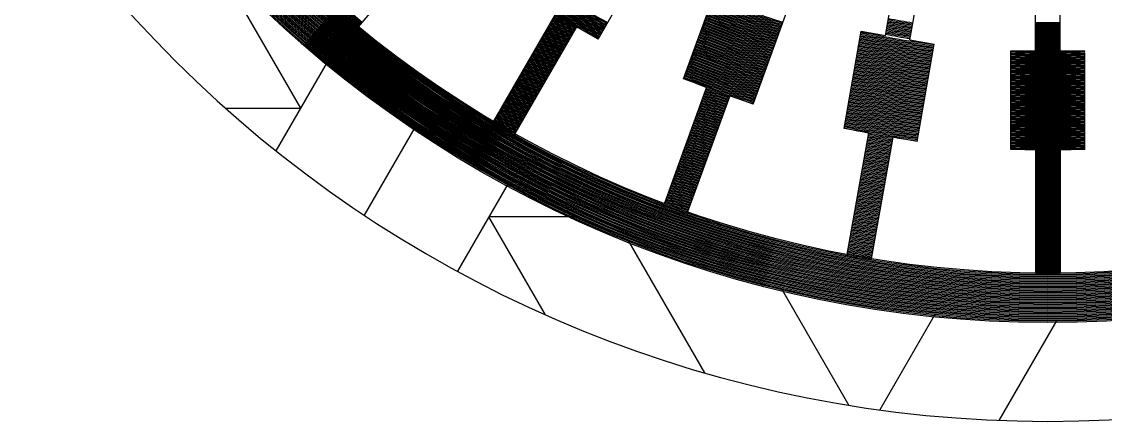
# Model space of a CAD drawing. Header units: millimetres. Extents: x 0 to 2404, y 0 to 1600.
# Drawn here: x 2312.82 to 2356.66, y 1434.73 to 1450.91 of the extents above; entities that cross this region are included whole.
import ezdxf

# ---------------------------------------------------------------- set-up
doc = ezdxf.new("R2010")
doc.units = ezdxf.units.MM

msp = doc.modelspace()

# ---------------------------------------------------------------- linework, layer by layer
for p, q in [((2353.833, 1449.729), (2353.833, 1456.734)), ((2354.833, 1449.729), (2354.833, 1456.734)), ((2347.763, 1450.348), (2348.719, 1455.769)), ((2348.748, 1450.174), (2349.704, 1455.595)), ((2329.648, 1454.532), (2326.436, 1450.704)), ((2336.132, 1450.204), (2338.098, 1453.61)), ((2339.585, 1448.594), (2340.953, 1452.353)), ((2334.4, 1451.204), (2331.902, 1446.877)), ((2342.404, 1447.568), (2343.772, 1451.327)), ((2335.266, 1450.704), (2332.768, 1446.377)), ((2336.132, 1450.204), (2335.266, 1450.704)), ((2346.084, 1446.582), (2346.778, 1450.522)), ((2346.778, 1450.522), (2347.763, 1450.348)), ((2348.748, 1450.174), (2349.733, 1450.001)), ((2349.038, 1446.061), (2349.733, 1450.001)), ((2352.833, 1445.729), (2352.833, 1449.729)), ((2352.833, 1449.729), (2353.833, 1449.729)), ((2354.833, 1449.729), (2355.833, 1449.729)), ((2355.833, 1449.711), (2355.833, 1449.729)), ((2355.833, 1445.729), (2355.833, 1449.661)), ((2340.525, 1448.252), (2339.585, 1448.594)), ((2340.525, 1448.252), (2338.816, 1443.557)), ((2341.464, 1447.91), (2339.755, 1443.215)), ((2342.404, 1447.568), (2341.464, 1447.91)), ((2347.069, 1446.409), (2346.084, 1446.582)), ((2347.069, 1446.409), (2346.201, 1441.487)), ((2348.053, 1446.235), (2347.186, 1441.314)), ((2349.038, 1446.061), (2348.053, 1446.235)), ((2353.833, 1445.729), (2352.833, 1445.729)), ((2353.833, 1445.729), (2353.833, 1440.732)), ((2355.833, 1445.729), (2354.833, 1445.729)), ((2354.833, 1445.729), (2354.833, 1440.732))]:
    msp.add_line(p, q)
at = {"linetype": 'Continuous'}
for p, q in [((2321.56, 1451.805), (2324.1, 1447.406)), ((2325.18, 1449.277), (2323.104, 1445.681)), ((2321.063, 1447.406), (2324.1, 1447.406)), ((2326.679, 1443.073), (2328.733, 1446.632)), ((2332.499, 1444.355), (2330.448, 1440.803)), ((2335.203, 1443.006), (2331.72, 1443.006)), ((2334.005, 1439.048), (2331.72, 1443.006)), ((2337.325, 1442.097), (2340.442, 1436.698)), ((2346.282, 1435.382), (2343.55, 1440.114)), ((2349.76, 1439.058), (2347.53, 1435.194)), ((2352.364, 1434.768), (2354.709, 1438.831))]:
    msp.add_line(p, q, dxfattribs=at)
for radius in [46, 45.95, 45.9, 45.85, 45.8, 45.75, 45.7, 45.65, 45.6, 45.55, 45.5, 45.45, 45.4, 45.35, 45.3, 45.25, 45.2, 45.15, 45.1, 45.05, 45, 44.95, 44.9, 44.85, 44.8, 44.75, 44.7, 44.65, 44.6, 44.55, 44.5, 44.45, 44.4, 44.35, 44.3, 44.25, 44.2, 44.15, 44.1, 44.05, 44]:
    msp.add_circle((2354.333, 1484.729), radius)
for radius, start, end in [(50, 95.7392, 84.2608), (38.7, 237.7787, 242.2213), (38.65, 237.7758, 242.2242), (38.6, 237.7729, 242.2271), (38.55, 237.77, 242.23), (38.5, 237.7671, 242.2329), (38.45, 237.7642, 242.2358), (38.4, 237.7613, 242.2387), (38.35, 237.7584, 242.2416), (38.3, 237.7555, 242.2445), (38.25, 237.7525, 242.2475), (43.75, 229.3452, 230.6548), (39, 237.7958, 242.2042), (38.95, 237.7929, 242.2071), (38.9, 237.7901, 242.2099), (38.85, 237.7873, 242.2127), (38.8, 237.7844, 242.2156), (38.75, 237.7815, 242.2185), (35.9, 247.6053, 252.3947), (35.85, 247.602, 252.398), (35.8, 247.5986, 252.4014), (35.75, 247.5953, 252.4047), (35.7, 247.5919, 252.4081), (35.65, 247.5885, 252.4115), (35.6, 247.5851, 252.4149), (35.55, 247.5817, 252.4183), (35.5, 247.5783, 252.4217), (44, 229.3467, 230.6533), (43.95, 229.3467, 230.6533), (43.9, 229.3467, 230.6533), (43.85, 229.3467, 230.6533), (43.8, 229.3459, 230.6541), (39.1, 239.2673, 240.7327), (39.05, 239.2664, 240.7336), (36.35, 247.635, 252.365), (36.3, 247.6317, 252.3683), (36.25, 247.6285, 252.3715), (36.2, 247.6252, 252.3748), (36.15, 247.6219, 252.3781), (36.1, 247.6186, 252.3814), (36.05, 247.6153, 252.3847), (36, 247.612, 252.388), (35.95, 247.6087, 252.3913), (39.6, 239.2765, 240.7235), (39.55, 239.2756, 240.7244), (39.5, 239.2747, 240.7253), (39.45, 239.2738, 240.7262), (39.4, 239.2729, 240.7271), (39.35, 239.272, 240.728), (39.3, 239.271, 240.729), (39.25, 239.2701, 240.7299), (39.2, 239.2692, 240.7308), (39.15, 239.2682, 240.7318), (36.8, 247.6639, 252.3361), (36.75, 247.6607, 252.3393), (36.7, 247.6576, 252.3424), (36.65, 247.6544, 252.3456), (36.6, 247.6512, 252.3488), (36.55, 247.6479, 252.3521), (36.5, 247.6447, 252.3553), (36.45, 247.6415, 252.3585), (36.4, 247.6382, 252.3618), (34.65, 259.1732, 260.8268), (34.6, 259.172, 260.828), (34.55, 259.1708, 260.8292), (34.5, 259.1696, 260.8304), (34.45, 259.1684, 260.8316), (34.4, 259.1672, 260.8328), (34.35, 259.166, 260.834), (34.3, 259.1648, 260.8352), (33.85, 269.1537, 270.8463), (33.9, 269.1549, 270.8451), (33.95, 269.1561, 270.8439), (34, 269.1574, 270.8426), (34.05, 269.1586, 270.8414), (40.15, 239.2865, 240.7135), (40.1, 239.2856, 240.7144), (40.05, 239.2847, 240.7153), (40, 239.2838, 240.7162), (39.95, 239.2829, 240.7171), (39.9, 239.282, 240.718), (39.85, 239.2811, 240.7189), (39.8, 239.2802, 240.7198), (39.75, 239.2793, 240.7207), (39.7, 239.2784, 240.7216), (39.65, 239.2775, 240.7225), (37.3, 247.6953, 252.3047), (37.25, 247.6922, 252.3078), (37.2, 247.6891, 252.3109), (37.15, 247.6859, 252.3141), (37.1, 247.6828, 252.3172), (37.05, 247.6797, 252.3203), (37, 247.6766, 252.3234), (36.95, 247.6734, 252.3266), (36.9, 247.6703, 252.3297), (36.85, 247.6671, 252.3329), (35.3, 257.5646, 262.4354), (35.25, 257.5611, 262.4389), (35.2, 257.5577, 262.4423), (35.15, 257.5542, 262.4458), (35.1, 257.5507, 262.4493), (35.05, 257.5472, 262.4528), (34.95, 259.1803, 260.8197), (34.9, 259.1791, 260.8209), (34.85, 259.1779, 260.8221), (34.8, 259.1768, 260.8232), (34.75, 259.1756, 260.8244), (34.7, 259.1744, 260.8256), (34.1, 269.1599, 270.8401), (34.15, 269.1611, 270.8389), (34.2, 269.1623, 270.8377), (34.25, 269.1635, 270.8365), (34.3, 269.1648, 270.8352), (34.35, 269.166, 270.834), (34.4, 269.1672, 270.8328), (34.45, 269.1684, 270.8316), (34.5, 269.1696, 270.8304), (40.65, 239.2952, 240.7048), (40.6, 239.2944, 240.7056), (40.55, 239.2935, 240.7065), (40.5, 239.2926, 240.7074), (40.45, 239.2918, 240.7082), (40.4, 239.2909, 240.7091), (40.35, 239.29, 240.71), (40.3, 239.2891, 240.7109), (40.25, 239.2882, 240.7118), (40.2, 239.2873, 240.7127), (37.75, 247.7227, 252.2773), (37.7, 247.7197, 252.2803), (37.65, 247.7167, 252.2833), (37.6, 247.7137, 252.2863), (37.55, 247.7106, 252.2894), (37.5, 247.7076, 252.2924), (37.45, 247.7045, 252.2955), (37.4, 247.7014, 252.2986), (37.35, 247.6983, 252.3017), (35.75, 257.5953, 262.4047), (35.7, 257.5919, 262.4081), (35.65, 257.5885, 262.4115), (35.6, 257.5851, 262.4149), (35.55, 257.5817, 262.4183), (35.5, 257.5783, 262.4217), (35.45, 257.5749, 262.4251), (35.4, 257.5715, 262.4285), (35.35, 257.568, 262.432), (34.55, 269.1708, 270.8292), (34.6, 269.172, 270.828), (34.65, 269.1732, 270.8268), (34.7, 269.1744, 270.8256), (34.75, 269.1756, 270.8244), (34.8, 269.1768, 270.8232), (34.85, 269.1779, 270.8221), (34.9, 269.1791, 270.8209), (34.95, 269.1803, 270.8197), (41.15, 239.3038, 240.6962), (41.1, 239.303, 240.697), (41.05, 239.3021, 240.6979), (41, 239.3013, 240.6987), (40.95, 239.3004, 240.6996), (40.9, 239.2995, 240.7005), (40.85, 239.2987, 240.7013), (40.8, 239.2978, 240.7022), (40.75, 239.297, 240.703), (40.7, 239.2961, 240.7039), (38.2, 247.7496, 252.2504), (38.15, 247.7466, 252.2534), (38.1, 247.7437, 252.2563), (38.05, 247.7407, 252.2593), (38, 247.7377, 252.2623), (37.95, 247.7348, 252.2652), (37.9, 247.7318, 252.2682), (37.85, 247.7288, 252.2712), (37.8, 247.7258, 252.2742), (36.2, 257.6252, 262.3748), (36.15, 257.6219, 262.3781), (36.1, 257.6186, 262.3814), (36.05, 257.6153, 262.3847), (36, 257.612, 262.388), (35.95, 257.6087, 262.3913), (35.9, 257.6053, 262.3947), (35.85, 257.602, 262.398), (35.8, 257.5986, 262.4014), (35.05, 267.5472, 272.4528), (35.1, 267.5507, 272.4493), (35.15, 267.5542, 272.4458), (35.2, 267.5577, 272.4423), (35.25, 267.5611, 272.4389), (35.3, 267.5646, 272.4354), (35.35, 267.568, 272.432), (35.4, 267.5715, 272.4285), (35, 269.1815, 270.8185), (41.65, 239.3122, 240.6878), (41.6, 239.3113, 240.6887), (41.55, 239.3105, 240.6895), (41.5, 239.3097, 240.6903), (41.45, 239.3088, 240.6912), (41.4, 239.308, 240.692), (41.35, 239.3072, 240.6928), (41.3, 239.3063, 240.6937), (41.25, 239.3055, 240.6945), (41.2, 239.3046, 240.6954), (38.7, 247.7787, 252.2213), (38.65, 247.7758, 252.2242), (38.6, 247.7729, 252.2271), (38.55, 247.77, 252.23), (38.5, 247.7671, 252.2329), (38.45, 247.7642, 252.2358), (38.4, 247.7613, 252.2387), (38.35, 247.7584, 252.2416), (38.3, 247.7555, 252.2445), (38.25, 247.7525, 252.2475), (36.65, 257.6544, 262.3456), (36.6, 257.6512, 262.3488), (36.55, 257.6479, 262.3521), (36.5, 257.6447, 262.3553), (36.45, 257.6415, 262.3585), (36.4, 257.6382, 262.3618), (36.35, 257.635, 262.365), (36.3, 257.6317, 262.3683), (36.25, 257.6285, 262.3715), (35.45, 267.5749, 272.4251), (35.5, 267.5783, 272.4217), (35.55, 267.5817, 272.4183), (35.6, 267.5851, 272.4149), (35.65, 267.5885, 272.4115), (35.7, 267.5919, 272.4081), (35.75, 267.5953, 272.4047), (35.8, 267.5986, 272.4014), (35.85, 267.602, 272.398), (42.15, 239.3203, 240.6797), (42.1, 239.3195, 240.6805), (42.05, 239.3187, 240.6813), (42, 239.3179, 240.6821), (41.95, 239.3171, 240.6829), (41.9, 239.3163, 240.6837), (41.85, 239.3154, 240.6846), (41.8, 239.3146, 240.6854), (41.75, 239.3138, 240.6862), (41.7, 239.313, 240.687), (39, 247.7958, 252.2042), (38.95, 247.7929, 252.2071), (38.9, 247.7901, 252.2099), (38.85, 247.7873, 252.2127), (38.8, 247.7844, 252.2156), (38.75, 247.7815, 252.2185), (37.1, 257.6828, 262.3172), (37.05, 257.6797, 262.3203), (37, 257.6766, 262.3234), (36.95, 257.6734, 262.3266), (36.9, 257.6703, 262.3297), (36.85, 257.6671, 262.3329), (36.8, 257.6639, 262.3361), (36.75, 257.6607, 262.3393), (36.7, 257.6576, 262.3424), (35.9, 267.6053, 272.3947), (35.95, 267.6087, 272.3913), (36, 267.612, 272.388), (36.05, 267.6153, 272.3847), (36.1, 267.6186, 272.3814), (36.15, 267.6219, 272.3781), (36.2, 267.6252, 272.3748), (36.25, 267.6285, 272.3715), (36.3, 267.6317, 272.3683), (42.65, 239.3283, 240.6717), (42.6, 239.3275, 240.6725), (42.55, 239.3267, 240.6733), (42.5, 239.3259, 240.6741), (42.45, 239.3251, 240.6749), (42.4, 239.3243, 240.6757), (42.35, 239.3235, 240.6765), (42.3, 239.3227, 240.6773), (42.25, 239.3219, 240.6781), (42.2, 239.3211, 240.6789), (39.25, 249.2701, 250.7299), (39.2, 249.2692, 250.7308), (39.15, 249.2682, 250.7318), (39.1, 249.2673, 250.7327), (39.05, 249.2664, 250.7336), (37.55, 257.7106, 262.2894), (37.5, 257.7076, 262.2924), (37.45, 257.7045, 262.2955), (37.4, 257.7014, 262.2986), (37.35, 257.6983, 262.3017), (37.3, 257.6953, 262.3047), (37.25, 257.6922, 262.3078), (37.2, 257.6891, 262.3109), (37.15, 257.6859, 262.3141), (36.35, 267.635, 272.365), (36.4, 267.6382, 272.3618), (36.45, 267.6415, 272.3585), (36.5, 267.6447, 272.3553), (36.55, 267.6479, 272.3521), (36.6, 267.6512, 272.3488), (36.65, 267.6544, 272.3456), (36.7, 267.6576, 272.3424), (43.15, 239.3361, 240.6639), (43.1, 239.3353, 240.6647), (43.05, 239.3345, 240.6655), (43, 239.3338, 240.6662), (42.95, 239.333, 240.667), (42.9, 239.3322, 240.6678), (42.85, 239.3314, 240.6686), (42.8, 239.3306, 240.6694), (42.75, 239.3299, 240.6701), (42.7, 239.3291, 240.6709), (39.7, 249.2784, 250.7216), (39.65, 249.2775, 250.7225), (39.6, 249.2765, 250.7235), (39.55, 249.2756, 250.7244), (39.5, 249.2747, 250.7253), (39.45, 249.2738, 250.7262), (39.4, 249.2729, 250.7271), (39.35, 249.272, 250.728), (39.3, 249.271, 250.729), (38, 257.7377, 262.2623), (37.95, 257.7348, 262.2652), (37.9, 257.7318, 262.2682), (37.85, 257.7288, 262.2712), (37.8, 257.7258, 262.2742), (37.75, 257.7227, 262.2773), (37.7, 257.7197, 262.2803), (37.65, 257.7167, 262.2833), (37.6, 257.7137, 262.2863), (36.75, 267.6607, 272.3393), (36.8, 267.6639, 272.3361), (36.85, 267.6671, 272.3329), (36.9, 267.6703, 272.3297), (36.95, 267.6734, 272.3266), (37, 267.6766, 272.3234), (37.05, 267.6797, 272.3203), (37.1, 267.6828, 272.3172), (37.15, 267.6859, 272.3141), (43.65, 239.3414, 240.6586), (43.6, 239.3414, 240.6586), (43.55, 239.3414, 240.6586), (43.5, 239.3414, 240.6586), (43.45, 239.3376, 240.6624), (43.4, 239.3376, 240.6624), (43.35, 239.3376, 240.6624), (43.3, 239.3376, 240.6624), (43.25, 239.3376, 240.6624), (43.2, 239.3368, 240.6632), (40.15, 249.2865, 250.7135), (40.1, 249.2856, 250.7144), (40.05, 249.2847, 250.7153), (40, 249.2838, 250.7162), (39.95, 249.2829, 250.7171), (39.9, 249.282, 250.718), (39.85, 249.2811, 250.7189), (39.8, 249.2802, 250.7198), (39.75, 249.2793, 250.7207), (38.45, 257.7642, 262.2358), (38.4, 257.7613, 262.2387), (38.35, 257.7584, 262.2416), (38.3, 257.7555, 262.2445), (38.25, 257.7525, 262.2475), (38.2, 257.7496, 262.2504), (38.15, 257.7466, 262.2534), (38.1, 257.7437, 262.2563), (38.05, 257.7407, 262.2593), (37.2, 267.6891, 272.3109), (37.25, 267.6922, 272.3078), (37.3, 267.6953, 272.3047), (37.35, 267.6983, 272.3017), (37.4, 267.7014, 272.2986), (37.45, 267.7045, 272.2955), (37.5, 267.7076, 272.2924), (37.55, 267.7106, 272.2894), (37.6, 267.7137, 272.2863), (44, 239.3474, 240.6518), (43.95, 239.3474, 240.6518), (43.9, 239.3474, 240.6526), (43.85, 239.3452, 240.6548), (43.8, 239.3452, 240.6548), (43.75, 239.3452, 240.6548), (43.7, 239.3444, 240.6556), (40.65, 249.2952, 250.7048), (40.6, 249.2944, 250.7056), (40.55, 249.2935, 250.7065), (40.5, 249.2926, 250.7074), (40.45, 249.2918, 250.7082), (40.4, 249.2909, 250.7091), (40.35, 249.29, 250.71), (40.3, 249.2891, 250.7109), (40.25, 249.2882, 250.7118), (40.2, 249.2873, 250.7127), (38.9, 257.7901, 262.2099), (38.85, 257.7873, 262.2127), (38.8, 257.7844, 262.2156), (38.75, 257.7815, 262.2185), (38.7, 257.7787, 262.2213), (38.65, 257.7758, 262.2242), (38.6, 257.7729, 262.2271), (38.55, 257.77, 262.23), (38.5, 257.7671, 262.2329), (37.65, 267.7167, 272.2833), (37.7, 267.7197, 272.2803), (37.75, 267.7227, 272.2773), (37.8, 267.7258, 272.2742), (37.85, 267.7288, 272.2712), (37.9, 267.7318, 272.2682), (37.95, 267.7348, 272.2652), (38, 267.7377, 272.2623), (38.05, 267.7407, 272.2593), (41.1, 249.303, 250.697), (41.05, 249.3021, 250.6979), (41, 249.3013, 250.6987), (40.95, 249.3004, 250.6996), (40.9, 249.2995, 250.7005), (40.85, 249.2987, 250.7013), (40.8, 249.2978, 250.7022), (40.75, 249.297, 250.703), (40.7, 249.2961, 250.7039), (39, 257.7958, 262.2042), (38.95, 257.7929, 262.2071), (39.1, 259.2673, 260.7327), (39.05, 259.2664, 260.7336), (38.1, 267.7437, 272.2563), (38.15, 267.7466, 272.2534), (38.2, 267.7496, 272.2504), (38.25, 267.7525, 272.2475), (38.3, 267.7555, 272.2445), (38.35, 267.7584, 272.2416), (38.4, 267.7613, 272.2387), (38.45, 267.7642, 272.2358), (41.55, 249.3105, 250.6895), (41.5, 249.3097, 250.6903), (41.45, 249.3088, 250.6912), (41.4, 249.308, 250.692), (41.35, 249.3072, 250.6928), (41.3, 249.3063, 250.6937), (41.25, 249.3055, 250.6945), (41.2, 249.3046, 250.6954), (41.15, 249.3038, 250.6962), (39.55, 259.2756, 260.7244), (39.5, 259.2747, 260.7253), (39.45, 259.2738, 260.7262), (39.4, 259.2729, 260.7271), (39.35, 259.272, 260.728), (39.3, 259.271, 260.729), (39.25, 259.2701, 260.7299), (39.2, 259.2692, 260.7308), (39.15, 259.2682, 260.7318), (38.5, 267.7671, 272.2329), (38.55, 267.77, 272.23), (38.6, 267.7729, 272.2271), (38.65, 267.7758, 272.2242), (38.7, 267.7787, 272.2213), (38.75, 267.7815, 272.2185), (38.8, 267.7844, 272.2156), (38.85, 267.7873, 272.2127), (38.9, 267.7901, 272.2099), (42.05, 249.3187, 250.6813), (42, 249.3179, 250.6821), (41.95, 249.3171, 250.6829), (41.9, 249.3163, 250.6837), (41.85, 249.3154, 250.6846), (41.8, 249.3146, 250.6854), (41.75, 249.3138, 250.6862), (41.7, 249.313, 250.687), (41.65, 249.3122, 250.6878), (41.6, 249.3113, 250.6887), (40, 259.2838, 260.7162), (39.95, 259.2829, 260.7171), (39.9, 259.282, 260.718), (39.85, 259.2811, 260.7189), (39.8, 259.2802, 260.7198), (39.75, 259.2793, 260.7207), (39.7, 259.2784, 260.7216), (39.65, 259.2775, 260.7225), (39.6, 259.2765, 260.7235), (38.95, 267.7929, 272.2071), (39, 267.7958, 272.2042), (39.05, 269.2664, 270.7336), (39.1, 269.2673, 270.7327), (39.15, 269.2682, 270.7318), (39.2, 269.2692, 270.7308), (39.25, 269.2701, 270.7299), (39.3, 269.271, 270.729), (42.5, 249.3259, 250.6741), (42.45, 249.3251, 250.6749), (42.4, 249.3243, 250.6757), (42.35, 249.3235, 250.6765), (42.3, 249.3227, 250.6773), (42.25, 249.3219, 250.6781), (42.2, 249.3211, 250.6789), (42.15, 249.3203, 250.6797), (42.1, 249.3195, 250.6805), (40.45, 259.2918, 260.7082), (40.4, 259.2909, 260.7091), (40.35, 259.29, 260.71), (40.3, 259.2891, 260.7109), (40.25, 259.2882, 260.7118), (40.2, 259.2873, 260.7127), (40.15, 259.2865, 260.7135), (40.1, 259.2856, 260.7144), (40.05, 259.2847, 260.7153), (39.35, 269.272, 270.728), (39.4, 269.2729, 270.7271), (39.45, 269.2738, 270.7262), (39.5, 269.2747, 270.7253), (39.55, 269.2756, 270.7244), (39.6, 269.2765, 270.7235), (39.65, 269.2775, 270.7225), (39.7, 269.2784, 270.7216), (39.75, 269.2793, 270.7207), (42.95, 249.333, 250.667), (42.9, 249.3322, 250.6678), (42.85, 249.3314, 250.6686), (42.8, 249.3306, 250.6694), (42.75, 249.3299, 250.6701), (42.7, 249.3291, 250.6709), (42.65, 249.3283, 250.6717), (42.6, 249.3275, 250.6725), (42.55, 249.3267, 250.6733), (40.9, 259.2995, 260.7005), (40.85, 259.2987, 260.7013), (40.8, 259.2978, 260.7022), (40.75, 259.297, 260.703), (40.7, 259.2961, 260.7039), (40.65, 259.2952, 260.7048), (40.6, 259.2944, 260.7056), (40.55, 259.2935, 260.7065), (40.5, 259.2926, 260.7074), (39.8, 269.2802, 270.7198), (39.85, 269.2811, 270.7189), (39.9, 269.282, 270.718), (39.95, 269.2829, 270.7171), (40, 269.2838, 270.7162), (40.05, 269.2847, 270.7153), (40.1, 269.2856, 270.7144), (40.15, 269.2865, 270.7135), (40.2, 269.2873, 270.7127), (43.45, 249.3407, 250.6593), (43.4, 249.3399, 250.6601), (43.35, 249.3391, 250.6609), (43.3, 249.3384, 250.6616), (43.25, 249.3376, 250.6624), (43.2, 249.3368, 250.6632), (43.15, 249.3361, 250.6639), (43.1, 249.3353, 250.6647), (43.05, 249.3345, 250.6655), (43, 249.3338, 250.6662), (41.35, 259.3072, 260.6928), (41.3, 259.3063, 260.6937), (41.25, 259.3055, 260.6945), (41.2, 259.3046, 260.6954), (41.15, 259.3038, 260.6962), (41.1, 259.303, 260.697), (41.05, 259.3021, 260.6979), (41, 259.3013, 260.6987), (40.95, 259.3004, 260.6996), (40.25, 269.2882, 270.7118), (40.3, 269.2891, 270.7109), (40.35, 269.29, 270.71), (40.4, 269.2909, 270.7091), (40.45, 269.2918, 270.7082), (40.5, 269.2926, 270.7074), (40.55, 269.2935, 270.7065), (40.6, 269.2944, 270.7056), (40.65, 269.2952, 270.7048), (43.9, 249.3467, 250.6533), (43.85, 249.3467, 250.6533), (43.8, 249.3459, 250.6541), (43.75, 249.3452, 250.6548), (43.7, 249.3437, 250.6563), (43.65, 249.3437, 250.6563), (43.6, 249.3429, 250.6571), (43.55, 249.3422, 250.6578), (43.5, 249.3414, 250.6586), (41.8, 259.3146, 260.6854), (41.75, 259.3138, 260.6862), (41.7, 259.313, 260.687), (41.65, 259.3122, 260.6878), (41.6, 259.3113, 260.6887), (41.55, 259.3105, 260.6895), (41.5, 259.3097, 260.6903), (41.45, 259.3088, 260.6912), (41.4, 259.308, 260.692), (40.7, 269.2961, 270.7039), (40.75, 269.297, 270.703), (40.8, 269.2978, 270.7022), (40.85, 269.2987, 270.7013), (40.9, 269.2995, 270.7005), (40.95, 269.3004, 270.6996), (41, 269.3013, 270.6987), (41.05, 269.3021, 270.6979), (44, 249.3467, 250.6533), (43.95, 249.3467, 250.6533), (42.25, 259.3219, 260.6781), (42.2, 259.3211, 260.6789), (42.15, 259.3203, 260.6797), (42.1, 259.3195, 260.6805), (42.05, 259.3187, 260.6813), (42, 259.3179, 260.6821), (41.95, 259.3171, 260.6829), (41.9, 259.3163, 260.6837), (41.85, 259.3154, 260.6846), (41.1, 269.303, 270.697), (41.15, 269.3038, 270.6962), (41.2, 269.3046, 270.6954), (41.25, 269.3055, 270.6945), (41.3, 269.3063, 270.6937), (41.35, 269.3072, 270.6928), (41.4, 269.308, 270.692), (41.45, 269.3088, 270.6912), (41.5, 269.3097, 270.6903), (42.7, 259.3291, 260.6709), (42.65, 259.3283, 260.6717), (42.6, 259.3275, 260.6725), (42.55, 259.3267, 260.6733), (42.5, 259.3259, 260.6741), (42.45, 259.3251, 260.6749), (42.4, 259.3243, 260.6757), (42.35, 259.3235, 260.6765), (42.3, 259.3227, 260.6773), (41.55, 269.3105, 270.6895), (41.6, 269.3113, 270.6887), (41.65, 269.3122, 270.6878), (41.7, 269.313, 270.687), (41.75, 269.3138, 270.6862), (41.8, 269.3146, 270.6854), (41.85, 269.3154, 270.6846), (41.9, 269.3163, 270.6837), (41.95, 269.3171, 270.6829), (43.15, 259.3361, 260.6639), (43.1, 259.3353, 260.6647), (43.05, 259.3345, 260.6655), (43, 259.3338, 260.6662), (42.95, 259.333, 260.667), (42.9, 259.3322, 260.6678), (42.85, 259.3314, 260.6686), (42.8, 259.3306, 260.6694), (42.75, 259.3299, 260.6701), (42, 269.3179, 270.6821), (42.05, 269.3187, 270.6813), (42.1, 269.3195, 270.6805), (42.15, 269.3203, 270.6797), (42.2, 269.3211, 270.6789), (42.25, 269.3219, 270.6781), (42.3, 269.3227, 270.6773), (42.35, 269.3235, 270.6765), (42.4, 269.3243, 270.6757), (43.6, 259.3429, 260.6571), (43.55, 259.3422, 260.6578), (43.5, 259.3414, 260.6586), (43.45, 259.3407, 260.6593), (43.4, 259.3399, 260.6601), (43.35, 259.3391, 260.6609), (43.3, 259.3384, 260.6616), (43.25, 259.3376, 260.6624), (43.2, 259.3368, 260.6632), (42.45, 269.3251, 270.6749), (42.5, 269.3259, 270.6741), (42.55, 269.3267, 270.6733), (42.6, 269.3275, 270.6725), (42.65, 269.3283, 270.6717), (42.7, 269.3291, 270.6709), (42.75, 269.3299, 270.6701), (42.8, 269.3306, 270.6694), (42.85, 269.3314, 270.6686), (44, 259.3467, 260.6533), (43.95, 259.3467, 260.6533), (43.9, 259.3467, 260.6533), (43.85, 259.3467, 260.6533), (43.8, 259.3459, 260.6541), (43.75, 259.3452, 260.6548), (43.7, 259.3437, 260.6563), (43.65, 259.3437, 260.6563), (42.9, 269.3322, 270.6678), (42.95, 269.333, 270.667), (43, 269.3338, 270.6662), (43.05, 269.3345, 270.6655), (43.1, 269.3353, 270.6647), (43.15, 269.3361, 270.6639), (43.2, 269.3368, 270.6632), (43.25, 269.3376, 270.6624), (43.45, 269.3376, 270.6624), (43.35, 269.3376, 270.6624), (43.4, 269.3376, 270.6624), (43.6, 269.3414, 270.6586), (43.65, 269.3414, 270.6586), (43.3, 269.3376, 270.6624), (43.5, 269.3414, 270.6586), (43.55, 269.3414, 270.6586), (43.7, 269.3444, 270.6556), (43.85, 269.3452, 270.6548), (44, 269.3474, 270.6518), (43.75, 269.3452, 270.6548), (43.8, 269.3452, 270.6548), (43.9, 269.3474, 270.6526), (43.95, 269.3474, 270.6518)]:
    msp.add_arc((2354.333, 1484.729), radius, start, end)

doc.saveas('drawing.dxf')
